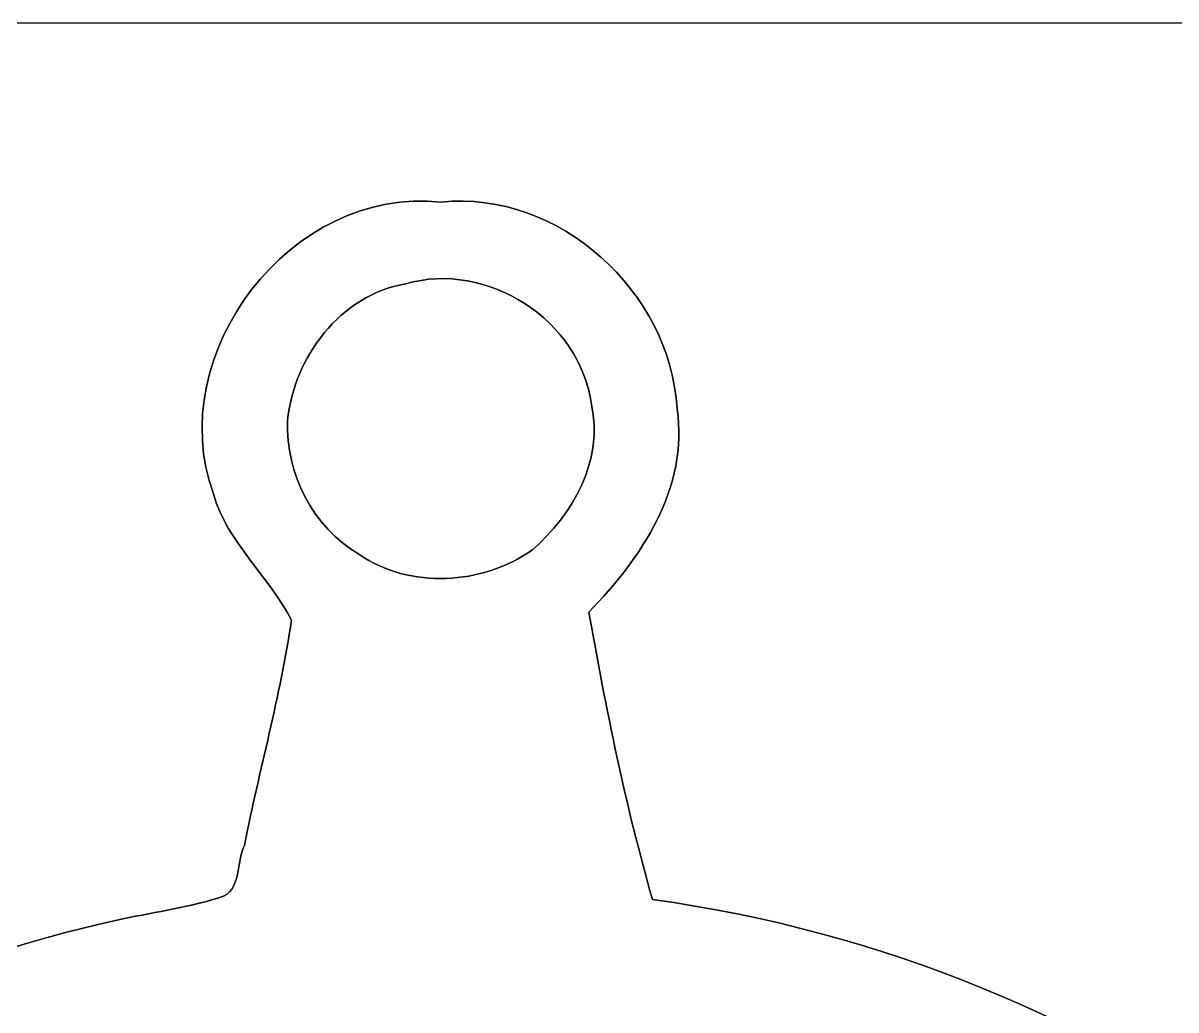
# Model space of a CAD drawing. Header units: centimetres. Extents: x -16.8 to 16.8, y -16.7 to 16.7.
# Drawn here: x -10.75 to -4.41, y 11.24 to 16.67 of the extents above; entities that cross this region are included whole.
import ezdxf

# ---------------------------------------------------------------- set-up
doc = ezdxf.new("R2010")
doc.units = ezdxf.units.CM
doc.header["$MEASUREMENT"] = 0
doc.layers.add('Layer 1', color=7, linetype='Continuous')

msp = doc.modelspace()

# ---------------------------------------------------------------- linework, layer by layer
at = {"layer": 'Layer 1', "color": 7}
for points, knots in [([(-16.77458, 16.66875), (-16.77458, 16.66875), (16.77458, 16.66875), (16.77458, 16.66875), (16.77458, 16.66875), (16.77458, 16.66875), (16.77458, -16.66875), (16.77458, -16.66875), (16.77458, -16.66875), (16.77458, -16.66875), (-16.77458, -16.66875), (-16.77458, -16.66875), (-16.77458, -16.66875), (-16.77458, -16.66875), (-16.77458, 16.66875), (-16.77458, 16.66875), (-16.77458, 16.66875), (-16.77458, 16.66875), (-16.77458, 16.66875), (-16.77458, 16.66875)], [0, 0, 0, 0, 0.1666667, 0.1666667, 0.1666667, 0.1666667, 0.3333333, 0.3333333, 0.3333333, 0.3333333, 0.5, 0.5, 0.5, 0.5, 0.6666667, 0.6666667, 0.6666667, 0.6666667, 1, 1, 1, 1]), ([(-9.70068, 14.08007), (-9.62378, 13.81054), (-9.39377, 13.62745), (-9.27135, 13.38509), (-9.27135, 13.38509), (-9.33203, 12.96776), (-9.44915, 12.5603), (-9.52959, 12.14649), (-9.52959, 12.14649), (-9.57192, 12.06923), (-9.54758, 11.92036), (-9.64142, 11.8685), (-9.64142, 11.8685), (-9.82169, 11.80641), (-10.01183, 11.78243), (-10.19739, 11.74221), (-10.19739, 11.74221), (-11.33016, 11.50267), (-12.38991, 10.97386), (-13.30643, 10.27183), (-13.30643, 10.27183), (-14.96589, 8.97114), (-16.09196, 6.96877), (-16.21084, 4.8514), (-16.21084, 4.8514), (-16.21755, 4.44006), (-16.21966, 4.02802), (-16.19885, 3.61668), (-16.19885, 3.61668), (-16.04998, 1.45274), (-14.85583, -0.58702), (-13.10816, -1.85491), (-13.10816, -1.85491), (-11.30653, -3.19899), (-8.91117, -3.69006), (-6.72147, -3.18699), (-6.72147, -3.18699), (-4.42242, -2.69099), (-2.39995, -1.08409), (-1.38642, 1.03717), (-1.38642, 1.03717), (-0.84561, 2.19322), (-0.56903, 3.48721), (-0.67098, 4.76426), (-0.67098, 4.76426), (-0.73695, 5.7471), (-0.98743, 6.72077), (-1.42804, 7.60271), (-1.42804, 7.60271), (-2.52413, 9.86614), (-4.79531, 11.5122), (-7.28698, 11.84875), (-7.28698, 11.84875), (-7.43585, 12.36768), (-7.54345, 12.89861), (-7.63658, 13.4299), (-7.63658, 13.4299), (-7.34907, 13.72482), (-7.08589, 14.11429), (-7.15186, 14.5475), (-7.15186, 14.5475), (-7.18891, 15.18955), (-7.79886, 15.75153), (-8.44903, 15.68415), (-8.44903, 15.68415), (-9.271, 15.77516), (-9.98114, 14.84947), (-9.70068, 14.08007), (-9.70068, 14.08007), (-9.70068, 14.08007), (-9.70068, 14.08007), (-9.70068, 14.08007)], [0, 0, 0, 0, 0.0526316, 0.0526316, 0.0526316, 0.0526316, 0.1052632, 0.1052632, 0.1052632, 0.1052632, 0.1578947, 0.1578947, 0.1578947, 0.1578947, 0.2105263, 0.2105263, 0.2105263, 0.2105263, 0.2631579, 0.2631579, 0.2631579, 0.2631579, 0.3157895, 0.3157895, 0.3157895, 0.3157895, 0.3684211, 0.3684211, 0.3684211, 0.3684211, 0.4210526, 0.4210526, 0.4210526, 0.4210526, 0.4736842, 0.4736842, 0.4736842, 0.4736842, 0.5263158, 0.5263158, 0.5263158, 0.5263158, 0.5789474, 0.5789474, 0.5789474, 0.5789474, 0.6315789, 0.6315789, 0.6315789, 0.6315789, 0.6842105, 0.6842105, 0.6842105, 0.6842105, 0.7368421, 0.7368421, 0.7368421, 0.7368421, 0.7894737, 0.7894737, 0.7894737, 0.7894737, 0.8421053, 0.8421053, 0.8421053, 0.8421053, 0.8947368, 0.8947368, 0.8947368, 0.8947368, 1, 1, 1, 1]), ([(-8.64411, 15.23471), (-8.19397, 15.36524), (-7.68315, 15.03257), (-7.62282, 14.57149), (-7.62282, 14.57149), (-7.55262, 14.26598), (-7.72513, 13.96506), (-7.94808, 13.77033), (-7.94808, 13.77033), (-8.22466, 13.57806), (-8.61836, 13.55478), (-8.90094, 13.7474), (-8.90094, 13.7474), (-9.15423, 13.89662), (-9.3031, 14.19119), (-9.29287, 14.48259), (-9.29287, 14.48259), (-9.25865, 14.83184), (-9.00148, 15.17297), (-8.64411, 15.23471)], [0, 0, 0, 0, 0.1666667, 0.1666667, 0.1666667, 0.1666667, 0.3333333, 0.3333333, 0.3333333, 0.3333333, 0.5, 0.5, 0.5, 0.5, 0.6666667, 0.6666667, 0.6666667, 0.6666667, 1, 1, 1, 1])]:
    msp.add_open_spline(points, degree=3, knots=knots, dxfattribs=at)
at = {"layer": 'Layer 1', "color": 8}
for points, knots in [([(-9.70068, 14.08007), (-9.98114, 14.84947), (-9.271, 15.77516), (-8.44903, 15.68415), (-8.44903, 15.68415), (-7.79886, 15.75153), (-7.18891, 15.18955), (-7.15186, 14.5475), (-7.15186, 14.5475), (-7.08589, 14.11429), (-7.34907, 13.72482), (-7.63658, 13.4299), (-7.63658, 13.4299), (-7.54345, 12.89861), (-7.43585, 12.36768), (-7.28698, 11.84875), (-7.28698, 11.84875), (-4.79531, 11.5122), (-2.52413, 9.86614), (-1.42804, 7.60271), (-1.42804, 7.60271), (-0.98743, 6.72077), (-0.73695, 5.7471), (-0.67098, 4.76426), (-0.67098, 4.76426), (-0.56903, 3.48721), (-0.84561, 2.19322), (-1.38642, 1.03717), (-1.38642, 1.03717), (-2.39995, -1.08409), (-4.42242, -2.69099), (-6.72147, -3.18699), (-6.72147, -3.18699), (-8.91117, -3.69006), (-11.30653, -3.19899), (-13.10816, -1.85491), (-13.10816, -1.85491), (-14.85583, -0.58702), (-16.04998, 1.45274), (-16.19885, 3.61668), (-16.19885, 3.61668), (-16.21966, 4.02802), (-16.21755, 4.44006), (-16.21084, 4.8514), (-16.21084, 4.8514), (-16.09196, 6.96877), (-14.96589, 8.97114), (-13.30643, 10.27183), (-13.30643, 10.27183), (-12.38991, 10.97386), (-11.33016, 11.50267), (-10.19739, 11.74221), (-10.19739, 11.74221), (-10.01183, 11.78243), (-9.82169, 11.80641), (-9.64142, 11.8685), (-9.64142, 11.8685), (-9.54758, 11.92036), (-9.57192, 12.06923), (-9.52959, 12.14649), (-9.52959, 12.14649), (-9.44915, 12.5603), (-9.33203, 12.96776), (-9.27135, 13.38509), (-9.27135, 13.38509), (-9.39377, 13.62745), (-9.62378, 13.81054), (-9.70068, 14.08007), (-9.70068, 14.08007), (-9.70068, 14.08007), (-9.70068, 14.08007), (-9.70068, 14.08007)], [0, 0, 0, 0, 0.0526316, 0.0526316, 0.0526316, 0.0526316, 0.1052632, 0.1052632, 0.1052632, 0.1052632, 0.1578947, 0.1578947, 0.1578947, 0.1578947, 0.2105263, 0.2105263, 0.2105263, 0.2105263, 0.2631579, 0.2631579, 0.2631579, 0.2631579, 0.3157895, 0.3157895, 0.3157895, 0.3157895, 0.3684211, 0.3684211, 0.3684211, 0.3684211, 0.4210526, 0.4210526, 0.4210526, 0.4210526, 0.4736842, 0.4736842, 0.4736842, 0.4736842, 0.5263158, 0.5263158, 0.5263158, 0.5263158, 0.5789474, 0.5789474, 0.5789474, 0.5789474, 0.6315789, 0.6315789, 0.6315789, 0.6315789, 0.6842105, 0.6842105, 0.6842105, 0.6842105, 0.7368421, 0.7368421, 0.7368421, 0.7368421, 0.7894737, 0.7894737, 0.7894737, 0.7894737, 0.8421053, 0.8421053, 0.8421053, 0.8421053, 0.8947368, 0.8947368, 0.8947368, 0.8947368, 1, 1, 1, 1]), ([(-8.64411, 15.23471), (-9.00148, 15.17297), (-9.25865, 14.83184), (-9.29287, 14.48259), (-9.29287, 14.48259), (-9.3031, 14.19119), (-9.15423, 13.89662), (-8.90094, 13.7474), (-8.90094, 13.7474), (-8.61836, 13.55478), (-8.22466, 13.57806), (-7.94808, 13.77033), (-7.94808, 13.77033), (-7.72513, 13.96506), (-7.55262, 14.26598), (-7.62282, 14.57149), (-7.62282, 14.57149), (-7.68315, 15.03257), (-8.19397, 15.36524), (-8.64411, 15.23471), (-8.64411, 15.23471), (-8.64411, 15.23471), (-8.64411, 15.23471), (-8.64411, 15.23471)], [0, 0, 0, 0, 0.1428571, 0.1428571, 0.1428571, 0.1428571, 0.2857143, 0.2857143, 0.2857143, 0.2857143, 0.4285714, 0.4285714, 0.4285714, 0.4285714, 0.5714286, 0.5714286, 0.5714286, 0.5714286, 0.7142857, 0.7142857, 0.7142857, 0.7142857, 1, 1, 1, 1])]:
    msp.add_open_spline(points, degree=3, knots=knots, dxfattribs=at)

doc.saveas('drawing.dxf')
